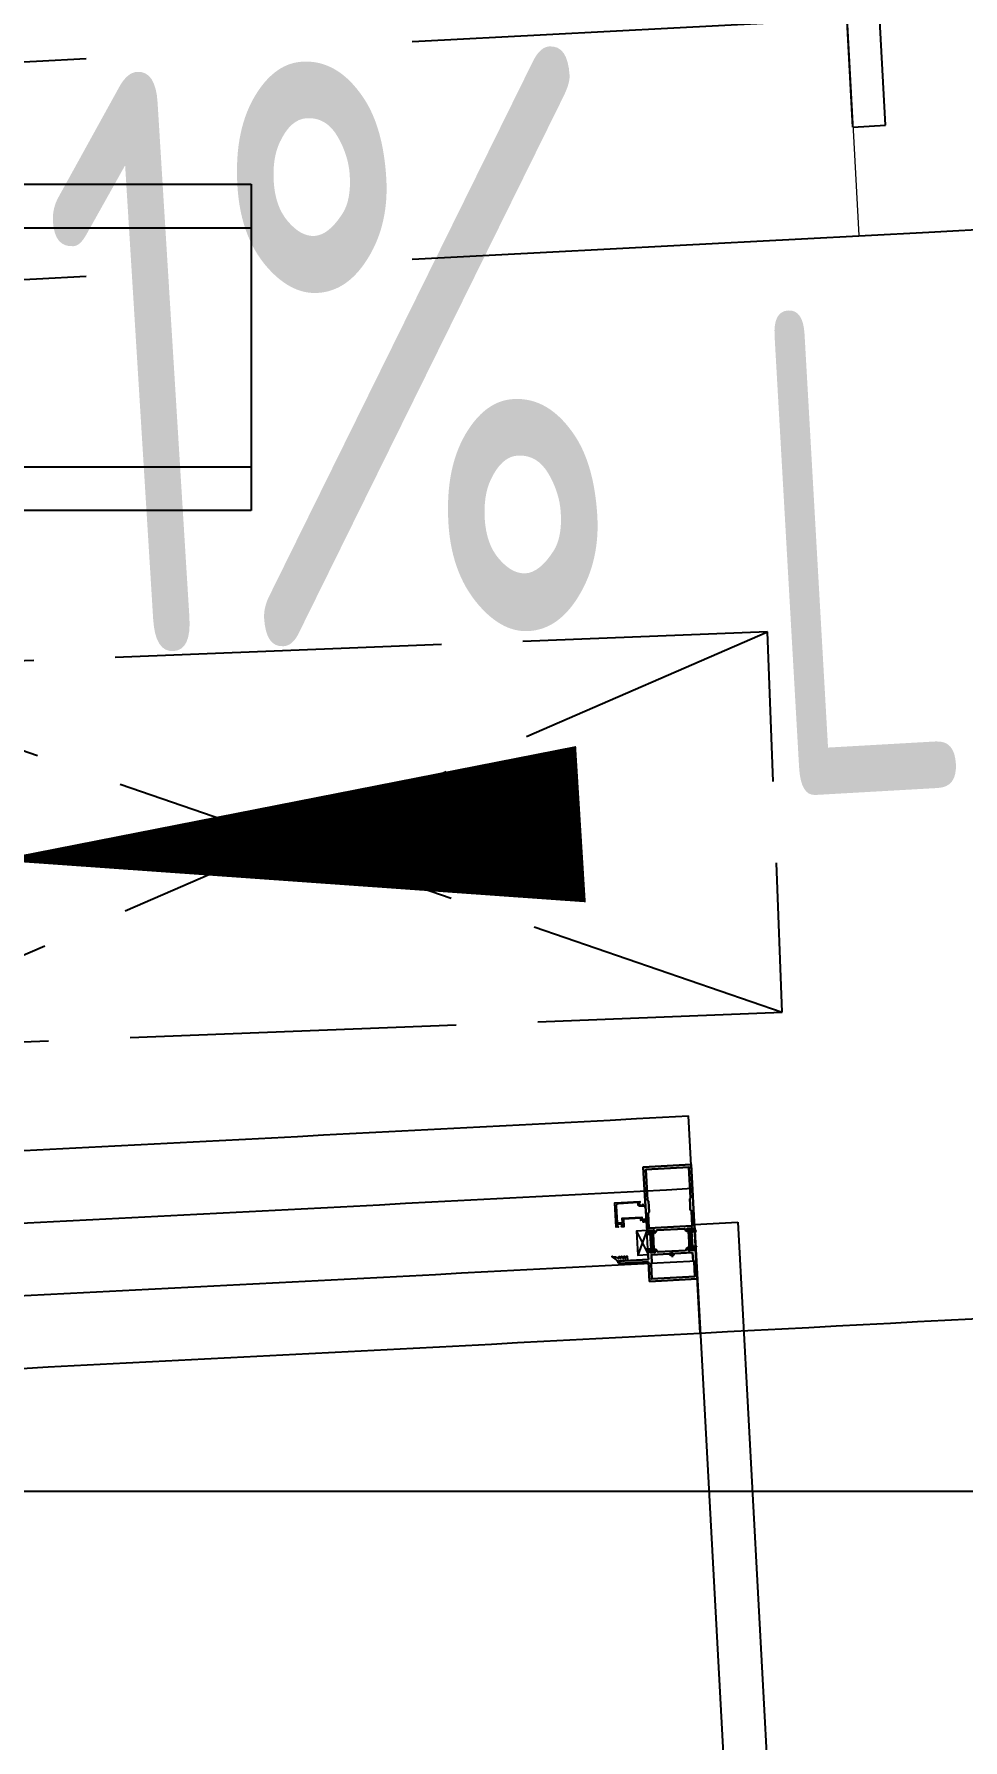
# Model space of a CAD drawing. Header units: inches. Extents: x 0 to 1813292486, y 0 to 3473589894.
# Drawn here: x 600626837 to 600627691, y 3473200989 to 3473202558 of the extents above; entities that cross this region are included whole.
import ezdxf

# ---------------------------------------------------------------- set-up
doc = ezdxf.new("R2010")
doc.units = ezdxf.units.IN
doc.header["$LTSCALE"] = 1000
doc.header["$MEASUREMENT"] = 0
doc.linetypes.add('AX-MALL-GIRD-200$0$DOTE', pattern=[2.4200000000000004, 2, -0.2, 0.02, -0.2])
doc.linetypes.add('AX-MALL-WALL-P02-QT$0$DASH', pattern=[0.35, 0.25, -0.1])
for name, color, linetype in [('A-Anno-Note', 241, 'Continuous'), ('AX-MALL-DIM-P02$0$A-Anno-Dims', 3, 'Continuous'), ('AX-MALL-DIM-P02$0$A-Anno-Note', 241, 'Continuous'), ('AX-MALL-DIM-P02$0$A-Detl-Thin', 131, 'Continuous'), ('AX-MALL-GIRD-200$0$A-Grid', 222, 'AX-MALL-GIRD-200$0$DOTE'), ('AX-MALL-P02-200$0$A-Anno-Note', 241, 'Continuous'), ('AX-MALL-WALL-P02$0$A-Anno-Note', 241, 'Continuous'), ('AX-MALL-WALL-P02-QT$0$A-Anno-Note', 241, 'Continuous'), ('AX-MALL-WALL-P02-QT$0$A-Curt', 151, 'Continuous'), ('AX-MALL-WALL-P02-QT$0$A-Detl-Patt', 8, 'Continuous'), ('AX-MALL-WALL-P02-QT$0$A-Detl-Thin', 131, 'Continuous'), ('AX-MALL-WALL-P02-QT$0$A-Fixt', 81, 'Continuous'), ('AX-MALL-WALL-P02-QT$0$A-Wind', 4, 'Continuous'), ('AX-MALL-WALL-P02-QT$0$GASKET', 2, 'Continuous'), ('AX-MALL-WALL-P02-QT$0$STSF', 2, 'Continuous'), ('AX-MALL-WORD-P02$0$A-Wind-Iden', 11, 'Continuous'), ('AX-MALL-ZTKD-P02$0$A-Anno-Note', 241, 'Continuous')]:
    doc.layers.add(name, color=color, linetype=linetype)
doc.layers.add('AX-MALL-WALL-P02-QT$0$AM_SUPPR', color=6, linetype='Continuous', lineweight=30)
doc.layers.add('AX-MALL-WALL-P02-QT$0$M-AUX-TO-ARCH', color=1, linetype='Continuous', plot=False)
doc.styles.add('AX-MALL-DIM-P02$0$_TCH_DIM', font='gbenor.shx')
doc.styles.add('AX-MALL-WORD-P02$0$_TCH_WINDOW', font='gbenor.shx', dxfattribs={"bigfont": 'gbcbig.shx'})

# ---------------------------------------------------------------- blocks, each defined once
blk = doc.blocks.new('AX-MALL-WORD-P02')
at = {"layer": 'AX-MALL-WORD-P02$0$A-Wind-Iden', "style": 'AX-MALL-WORD-P02$0$_TCH_WINDOW', "width": 0.7}
blk.add_text('LC1210', height=446.25, rotation=342.819948163751, dxfattribs=at).set_placement((600424206.6438193, 3473045683.966379))
blk = doc.blocks.new('AX-MALL-GIRD-200')
at = {"layer": 'AX-MALL-GIRD-200$0$A-Grid'}
blk.add_line((600214611.1823212, 3473123083.703041), (600572507.1864198, 3472989756.939759), dxfattribs=at)
blk = doc.blocks.new('AX-MALL-WALL-P02-QT$0$JB-AC(O)-Hide')
for p, q in [((-225, 174.9999999999709), (-450, 174.9999999999709)), ((-450, 174.9999999999709), (-450, 37.4999999999709)), ((-450, 174.9999999999709), (-225, 87.4999999999709)), ((150, 174.9999999999709), (-150, 174.9999999999709)), ((450, 174.9999999999709), (225.0000000000582, 174.9999999999709)), ((225.0000000000582, 87.5), (450, 174.9999999999709)), ((450, 37.4999999999709), (450, 174.9999999999709)), ((-150, 58.33333333331393), (0, -2.91038304567337e-11)), ((0, -2.91038304567337e-11), (150, 58.33333333331393)), ((-150, -58.33333333337214), (0, 0)), ((0, 0), (150, -58.33333333337214)), ((-450, -37.5000000000291), (-450, -175.0000000000291)), ((450, -175.0000000000291), (450, -37.5000000000291)), ((-450, -175.0000000000291), (-225, -87.5000000000291)), ((225.0000000000582, -87.50000000005821), (450, -175.0000000000291)), ((-450, -175.0000000000291), (-225, -175.0000000000291)), ((-150, -175.0000000000291), (150, -175.0000000000291)), ((225.0000000000582, -175.0000000000291), (450, -175.0000000000291))]:
    blk.add_line(p, q)
blk = doc.blocks.new('AX-MALL-WALL-P02-QT$0$tj')
at = {"layer": 'AX-MALL-WALL-P02-QT$0$A-Detl-Patt'}
h = blk.add_hatch(dxfattribs=at)
h.set_pattern_fill('STEEL', color=256, scale=100.0000000000001, angle=50.43183869082386)
h.set_pattern_definition([(75.00000000004839, (-14278.19445574284, 156289.8254051208), (-153.3407249234246, 41.08752340989569), []), (75.00000000004839, (-14317.88195610046, 156358.5661673546), (-153.3407249234246, 41.08752340989569), [])])
edge = h.paths.add_edge_path()
edge.add_arc((274302.9537697641, 370915.3693751197), 354853.2281302969, 270.9601093956941, 275.9513128638887)
edge.add_line((311095.3180618286, 17974.67259407043), (323404.2928284407, 17664.898229599))
edge.add_arc((337498.5854798314, -5423.033113246463), 27049.98445535583, 84.4296474408203, 121.40245730350341, ccw=False)
edge.add_line((340124.270958662, 21499.21483898163), (352435.6233639717, 23411.5238032341))
edge.add_line((352435.6233639717, 23411.5238032341), (352460.3320846558, 23263.57286787033))
edge.add_arc((262948.9762239404, 558936.3422532297), 543099.989586636, 279.486523026639, 288.5053300047131)
edge.add_line((435325.042740941, 43917.80823612213), (435185.9318172932, 44187.60760259628))
edge.add_arc((262948.9762341097, 558936.342259489), 542799.9895904897, 279.51816553668203, 288.50044427399206, ccw=False)
edge.add_line((352706.5441896915, 23608.95860147476), (352681.7270303965, 23756.88773488998))
edge.add_line((352681.7270303965, 23756.88773488998), (340117.7681742907, 21803.84383869171))
edge.add_arc((337510.0970116529, -5455.006554111635), 27383.29552171703, 84.53552636432372, 121.2026843873002)
edge.add_line((323323.7129554749, 17967.02113437653), (311085.7617697716, 18275.00808191299))
edge.add_arc((274273.8104503512, 371474.5356685471), 355112.6948552598, 270.96411062040687, 275.9501261722048, ccw=False)
edge.add_line((280248.9759351015, 16412.11376953125), (280248.9759185314, 16111.96136569977))
blk = doc.blocks.new('AX-MALL-WALL-P02-QT$0$1')
at = {"layer": 'AX-MALL-WALL-P02-QT$0$A-Detl-Patt', "linetype": 'AX-MALL-WALL-P02-QT$0$DASH', "extrusion": (0, 0, -1)}
for p, q in [((108521.714856267, -109072.1955194473), (108772.1514668465, -108543.5117721558)), ((108548.8268431425, -109085.0384221077), (108799.2634540796, -108556.3546748161)), ((108521.714856267, -109072.1955194473), (108548.8268431425, -109085.0384221077))]:
    blk.add_line(p, q, dxfattribs=at)
at = {"layer": 'AX-MALL-WALL-P02-QT$0$A-Detl-Patt', "linetype": 'AX-MALL-WALL-P02-QT$0$DASH', "lineweight": 13, "extrusion": (0, 0, -1)}
blk.add_lwpolyline([(-108799.1811138391, -108556.5284986496, 0.4067224467930122), (-109063.9545964003, -109329.0535812378, 0.4067224466732205), (-109829.4366202354, -109044.5588169098)], format="xyb", dxfattribs=at)
at = {"layer": 'AX-MALL-WALL-P02-QT$0$A-Detl-Patt', "linetype": 'AX-MALL-WALL-P02-QT$0$DASH', "lineweight": 13}
blk.add_lwpolyline([(108478.905179143, -109162.5688095093), (109563.3846606016, -109676.2849311829), (109649.0040137768, -109495.538351059), (108564.524532795, -108981.8222289085)], close=True, dxfattribs=at)
blk = doc.blocks.new('AX-MALL-WALL-P02-QT$0$JB-AC(i)-Li')
for p, q in [((-275, 0), (275, 0)), ((-275, 0), (275, 0)), ((-275, -300), (-275, 0)), ((275, 0), (275, -300)), ((-275, -40), (275, -40)), ((275, -260), (-275, -260)), ((275, -300), (-275, -300))]:
    blk.add_line(p, q)
blk = doc.blocks.new('AX-MALL-WALL-P02-QT$0$A$C0A607B9E')
at = {"linetype": 'Continuous'}
h = blk.add_hatch(dxfattribs=at)
h.set_pattern_fill('ANSI37', color=1)
h.set_pattern_definition([(45, (-14339043.63523581, -8955566.604721913), (-1.122532015133644, 1.122532015133644), []), (135, (-14339043.63523581, -8955566.604721913), (-1.122532015133644, -1.122532015133644), [])])
edge = h.paths.add_edge_path()
edge.add_arc((-0.9139503181124102, 1.200005680356738), 0.3000000007109677, 90.00000149136477, 158.929007380809)
edge.add_arc((-10.52524774848678, 4.903107314972528), 9.999999999843164, 296.68295386745126, 338.92900744899754, ccw=False)
edge.add_arc((-5.899999882837115, -4.299994455418107), 0.3000000008783908, 116.6829538936344, 276.6693296848372)
edge.add_arc((-6.910409859460344, 4.341132302995603), 8.999999999489495, 276.6693296640343, 314.4305404647798)
edge.add_arc((-0.3999999367800706, -2.299994305821036), 0.3000000002775039, 15.965287726026588, 134.4305406202942, ccw=False)
edge.add_line((-0.1115713827311993, -2.217477826401591), (0.3154286928474903, -3.710016246885061))
edge.add_arc((0.7000000978382417, -3.599994275853302), 0.3999999995578422, 195.9652875317322, 344.0347155208576)
edge.add_line((1.084571508690715, -3.710016226395965), (1.511571504175663, -2.217477781698108))
edge.add_arc((1.800000062481238, -2.299994244905033), 0.2999999999106872, 15.965287485570286, 164.0347154745168, ccw=False)
edge.add_line((2.088428616523743, -2.217477766796947), (2.515428692102432, -3.710016187280416))
edge.add_arc((2.900000097758064, -3.599994215050893), 0.4000000005265283, 195.9652876704863, 344.0347156596117)
edge.add_line((3.284571509808302, -3.710016164928675), (3.711571503430605, -2.217477722093463))
edge.add_arc((4.00000006173618, -2.299994185300388), 0.2999999999106869, 15.965287485570173, 164.0347154745168, ccw=False)
edge.add_line((4.288428615778685, -2.217477707192302), (4.715428693220019, -3.710016125813127))
edge.add_arc((5.100000098210771, -3.599994154781367), 0.3999999995578422, 195.9652875317322, 344.0347155208576)
edge.add_line((5.484571509063244, -3.71001610532403), (5.911571504548192, -2.217477662488818))
edge.add_arc((6.200000063120209, -2.29999412476442), 0.299999999910687, 15.96528767057572, 164.0347156595223, ccw=False)
edge.add_line((6.488428616896272, -2.217477645725012), (6.915428692474961, -3.710016066208482))
edge.add_arc((7.300000097895622, -3.599994094782827), 0.4000000000795124, 195.9652875690395, 360.0000015636518)
edge.add_line((7.700000097975135, -3.599994083866477), (7.700000008568168, -0.2999997902661562))
edge.add_arc((7.400000008754432, -0.2999997986480594), 0.2999999998137356, 1.600825587715661e-06, 90.00000160082558)
edge.add_line((7.400000000372529, 2.011656761169434e-07), (0, 0))
edge.add_line((0, 0), (-4.097819328308105e-08, 1.500005705282092))
edge.add_line((-4.097819328308105e-08, 1.500005705282092), (-0.9139503259211779, 1.500005681067705))
at = {"color": 1, "linetype": 'Continuous'}
blk.add_lwpolyline([(-0.9139503259211779, 1.500005681067705, 0.3101686492580818), (-1.193891020491719, 1.30786301009357, -0.1864497568041369), (-6.03471584059298, -4.031942946836352, 0.8389983335969544), (-5.865158159285784, -4.597964344546199, 0.1662717036753362), (-0.610013160854578, -2.085764415562153, -0.5684557283123705), (-0.1115713827311993, -2.217477826401591), (0.3154286928474903, -3.710016246885061, 0.754029116043224), (1.084571508690715, -3.710016226395965), (1.511571504175663, -2.217477781698108, -0.7540291160419995), (2.088428616523743, -2.217477766796947), (2.515428692102432, -3.710016187280416, 0.754029116043224), (3.284571509808302, -3.710016164928675), (3.711571503430605, -2.217477722093463, -0.7540291160419994), (4.288428615778685, -2.217477707192302), (4.715428693220019, -3.710016125813127, 0.754029116043224), (5.484571509063244, -3.71001610532403), (5.911571504548192, -2.217477662488818, -0.7540291160419995), (6.488428616896272, -2.217477645725012), (6.915428692474961, -3.710016066208482, 0.8695526997197187), (7.700000097975135, -3.599994083866477), (7.700000008568168, -0.2999997902661562, 0.414213562373095), (7.400000000372529, 2.011656761169434e-07), (0, 0), (-4.097819328308105e-08, 1.500005705282092)], format="xyb", close=True, dxfattribs=at)
blk = doc.blocks.new('AX-MALL-WALL-P02-QT$0$尺寸分格点')
at = {"ltscale": 10}
h = blk.add_hatch(color=1, dxfattribs=at)
h.dxf.hatch_style = 1
edge = h.paths.add_edge_path()
edge.add_line((0, -1.5), (-5.470445860503725e-37, 1.862645149230957e-09))
edge.add_line((0, 1.862645149230957e-09), (-1.5, 0))
edge.add_arc((0, 0), 1.5, 180, 270)
edge = h.paths.add_edge_path()
edge.add_line((0, 1.5), (5.470445846917725e-37, 1.862645149230957e-09))
edge.add_line((0, 1.862645149230957e-09), (1.5, 0))
edge.add_arc((0, 0), 1.5, 0, 90)
for p, q in [((-2.5, 0), (2.5, 0)), ((0, -2.5), (0, 2.5))]:
    blk.add_line(p, q)
blk.add_circle((0, 0), 1.5)
blk = doc.blocks.new('AX-MALL-WALL-P02-QT$0$定位点')
blk.add_blockref('AX-MALL-WALL-P02-QT$0$尺寸分格点', (0, 0))
blk = doc.blocks.new('AX-MALL-WALL-P02-QT$0$A$C40565891')
h = blk.add_hatch()
h.set_pattern_fill('NET', color=6, scale=0.5, angle=315)
h.set_pattern_definition([(225.0000000000001, (-8954763.885715963, -14331520.94940183), (-1.122532015133644, 1.122532015133643), []), (135.0000000000001, (-8954763.885715963, -14331520.94940183), (1.122532015133643, 1.122532015133644), [])])
edge = h.paths.add_edge_path()
edge.add_line((-2.873205080628395, -1), (-17.1267949193716, -1))
edge.add_arc((-17.12679491817267, -2.000000000321539), 1.000000000321539, 90.00000006869386, 120.0000000686844)
edge.add_line((-17.6267949193716, -1.133974596858025), (-19.29999999888241, -2.099999999627471))
edge.add_line((-19.29999999888241, -2.099999999627471), (-19.59999999962747, -2.099999999627471))
edge.add_arc((-19.60000000055891, -1.700000000186378), 0.3999999994410928, 180.0000001333858, 270.00000013341844, ccw=False)
edge.add_line((-20, -1.700000001117587), (-20, 1.699999999254942))
edge.add_arc((-19.59999999962758, 1.699999999255055), 0.4000000003724153, 89.99999999998369, 180.0000000000163, ccw=False)
edge.add_line((-19.59999999962747, 2.099999999627471), (-19.29999999888241, 2.099999999627471))
edge.add_line((-19.29999999888241, 2.099999999627471), (-17.6267949193716, 1.133974596858025))
edge.add_arc((-17.12679491817268, 2.000000000321516), 1.000000000321515, 239.9999999313152, 269.9999999313065)
edge.add_line((-17.1267949193716, 1), (-2.873205080628395, 1))
edge.add_arc((-2.873205081827319, 2.000000000321497), 1.000000000321497, 270.0000000686933, 300.0000000686851)
edge.add_line((-2.373205080628395, 1.133974596858025), (-0.6999999992549419, 2.099999999627471))
edge.add_line((-0.6999999992549419, 2.099999999627471), (-0.400000000372529, 2.099999999627471))
edge.add_arc((-0.4000000003724153, 1.699999999255056), 0.4000000003724153, -1.63140612130519e-11, 90.00000000001631, ccw=False)
edge.add_line((0, 1.699999999254942), (0, -1.700000001117587))
edge.add_arc((-0.3999999994410927, -1.700000000186378), 0.3999999994410927, 269.99999986658156, 359.99999986661413, ccw=False)
edge.add_line((-0.400000000372529, -2.099999999627471), (-0.6999999992549419, -2.099999999627471))
edge.add_line((-0.6999999992549419, -2.099999999627471), (-2.373205080628395, -1.133974596858025))
edge.add_arc((-2.873205081827309, -2.00000000032146), 1.00000000032146, 59.99999993131432, 89.9999999313073)
at = {"layer": 'AX-MALL-WALL-P02-QT$0$STSF', "lineweight": 40}
blk.add_lwpolyline([(-2.873205080628395, -1), (-17.1267949193716, -1, 0.1316524975873539), (-17.6267949193716, -1.133974596858025), (-19.29999999888241, -2.099999999627471), (-19.59999999962747, -2.099999999627471, -0.4142135623732616), (-20, -1.700000001117587), (-20, 1.699999999254942, -0.4142135623732612), (-19.59999999962747, 2.099999999627471), (-19.29999999888241, 2.099999999627471), (-17.6267949193716, 1.133974596858025, 0.1316524975873571), (-17.1267949193716, 1), (-2.873205080628395, 1, 0.1316524975873597), (-2.373205080628395, 1.133974596858025), (-0.6999999992549419, 2.099999999627471), (-0.400000000372529, 2.099999999627471, -0.4142135623732616), (0, 1.699999999254942), (0, -1.700000001117587, -0.4142135623732616), (-0.400000000372529, -2.099999999627471), (-0.6999999992549419, -2.099999999627471), (-2.373205080628395, -1.133974596858025, 0.1316524975873647)], format="xyb", close=True, dxfattribs=at)
blk = doc.blocks.new('AX-MALL-WALL-P02-QT$0$A$C5DA96DE0')
at = {"layer": 'AX-MALL-WALL-P02-QT$0$AM_SUPPR', "color": 3}
for points in [[(-22.00068093277514, 105.1999999992549), (-22.00001176260412, 46.60000000149012, -0.414213562373095), (-21.70001176185906, 46.29999999888241), (-21.7000117637217, 45.30000000074506, -0.4142135651008757), (-21.90001176483929, 45.09999999962747), (-22.11765938811004, 45.09999999962747, 0.3152987896086648), (-22.30559791438282, 44.96840402856469), (-22.88795028813183, 43.36840402893722, 0.5486187836891172), (-22.68258061446249, 43.10076105967164), (-19.96206398494542, 43.32127769291401, 0.1763269799607178), (-19.83807377703488, 43.37909527309239), (-19.45859040878713, 43.75857864320278, 0.5773502703764628), (-19.54824795387685, 44.09318516403437), (-19.70076583139598, 44.13405220396817, -0.3107450373417215), (-19.86631920561194, 44.32805990986526), (-20.20001176558435, 46.220524456352), (-20.20001176558435, 46.30000000074506, -0.664494698151357), (-19.35008465312421, 46.6571428515017, 0.1962615707062706), (-19.21011380665004, 46.59999999962747), (-15.80001176707447, 46.59999999962747, -0.414213562373095), (-15.50001176446676, 46.30000000074506), (-15.50001176446676, 45.99448045343161), (-16.4794679954648, 44.32503772899508, 0.5796797259406589), (-16.35058767162263, 44.09999999776483), (-15.09727879799902, 44.09999999776483, 0.266079426403572), (-14.23476512730122, 44.59396623261273), (-13.34764037840068, 46.10603376291692, -0.2660794268336467), (-12.48512670956552, 46.59999999776483), (-12.48512670956552, 46.59999999776483), (12.48510318435729, 46.59999999962747, -0.2660794268336467), (13.3476168513298, 46.10603376291692), (14.23474160209298, 44.59396623261273, 0.266079426403572), (15.09725527279079, 44.09999999962747), (16.35056414455175, 44.09999999962747, 0.5796797259406589), (16.47944446653128, 44.32503772713244), (15.49998823925853, 45.99448045343161), (15.49998823553324, 46.29999999888241, -0.414213562373095), (15.7999882362783, 46.59999999962747), (19.21009027957916, 46.59999999962747, 0.1962615707062706), (19.35006112605333, 46.6571428515017, -0.664494698151357), (20.19998823665082, 46.29999999888241), (20.19998823665082, 46.220524456352), (19.86629567667842, 44.32805990800261, -0.3107450373417215), (19.70074230805039, 44.13405220396817), (19.54822442866862, 44.09318516217172, 0.5773502703764628), (19.45856687985361, 43.75857864320278), (19.83805025182664, 43.37909527309239, 0.1763269799607178), (19.96204045787454, 43.32127769291401), (22.68255708739161, 43.10076105967164, 0.5486187836891172), (22.88792676106095, 43.36840402893722), (22.30557438544929, 44.96840402670205, 0.3152987896086648), (22.11763586290181, 45.10000000149012), (21.89998823590577, 45.09999999962747, -0.4142135651008757), (21.69998823665082, 45.29999999888241), (21.69998823478818, 46.29999999888241, -0.414213562373095), (21.99998823739588, 46.59999999962747), (22.00029997527599, 73.89985392801464)], [(-12.48512671142817, 26.59999999962747), (-12.48512671142817, 26.59999999962747, -0.266079426695036), (-13.34764038026333, 27.09396623820066), (-14.23476512916386, 28.60603376477957, 0.2660794267352428), (-15.09727879799902, 29.10000000149012), (-16.35058767162263, 29.09999999962747, 0.5796797243171364), (-16.4794679954648, 28.87496227398515), (-15.50001176446676, 27.20551954396069), (-15.50001176819205, 26.90000000223517, -0.414213562429924), (-15.80001176521182, 26.59999999776483), (-19.21011380665004, 26.59999999962747, 0.196261570738114), (-19.35008465498686, 26.54285714589059, -0.6644947009864839), (-20.20001176558435, 26.90000000223517), (-20.20001176558435, 26.97947554662824), (-19.86631920747459, 28.87194008752704, -0.3107450376907102), (-19.70076583139598, 29.06594779156148), (-19.5482479557395, 29.10681483522058, 0.5773502691095918), (-19.45859040878713, 29.44142135605216), (-19.83807377517223, 29.82090472429991, 0.1763269806166101), (-19.96206398680806, 29.87872230820358), (-22.68258061632514, 30.0992389395833, 0.5486187865199976), (-22.88795028440654, 29.83159597031772), (-22.30559791252017, 28.23159597069025, 0.3152987889515711), (-22.1176593862474, 28.09999999962747), (-21.90001176297665, 28.09999999776483, -0.4142135620321224), (-21.70001176558435, 27.89999999850988), (-21.70001176558435, 26.90000000037253, -0.414213562429924), (-22.00001176446676, 26.59999999962747), (-22.00026272423565, -1.862645149230957e-09), (22.00026272051036, 0), (22.00006804615259, 18.00577012822032)], [(22.00005050562322, 19.99999999813735), (21.99998823739588, 26.59999999962747, -0.414213562429924), (21.69998823665082, 26.90000000037253), (21.69998823478818, 27.89999999850988, -0.4142135620321224), (21.89998823776841, 28.09999999962747), (22.11763586103916, 28.09999999776483, 0.3152987889515711), (22.30557438544929, 28.23159596882761), (22.88792676106095, 29.83159597218037, 0.5486187865199976), (22.68255708925426, 30.0992389395833), (19.96204045601189, 29.87872230820358, 0.1763269806166101), (19.83805024810135, 29.82090472429991), (19.45856687985361, 29.44142135605216, 0.5773502691095918), (19.54822443053126, 29.10681483708322), (19.70074230805039, 29.06594779156148, -0.3107450376907102), (19.86629567667842, 28.87194008752704), (20.19998823851347, 26.97947554290295), (20.19998824037611, 26.89999999850988, -0.6644947009864839), (19.35006112605333, 26.54285714402795, 0.196261570738114), (19.21009027957916, 26.59999999776483), (15.79998823441565, 26.59999999776483, -0.414213562429924), (15.49998823925853, 26.89999999850988), (15.49998823925853, 27.20551954582334), (16.47944446466863, 28.87496227398515, 0.5796797243171364), (16.3505641464144, 29.09999999962747), (15.09725527092814, 29.09999999776483, 0.2660794267352428), (14.23474160209298, 28.60603376477957), (13.3476168513298, 27.09396623820066, -0.266079426695036), (12.48510318249464, 26.59999999962747), (-12.48512671142817, 26.59999999962747)]]:
    blk.add_lwpolyline(points, format="xyb", dxfattribs=at)
for points in [[(22.00029996782541, 73.89983759261668), (22.00005446560681, 73.89983759261668), (21.99998823553324, 105.1999999992549), (-22.00068093277514, 105.1999999992549)], [(-19.80001176521182, 103), (-19.80001176521182, 103), (-19.80001176334918, 74.70021012239158), (-19.00001176446676, 73.70021012239158), (-19.00001176446676, 68.70021012239158), (-19.00001176446676, 63.70021012239158), (-20.00001176446676, 62.70021012611687), (-20.00001176446676, 48.79999999888241), (19.99998823553324, 48.79999999701977), (19.99998823739588, 62.70021012425423), (18.99998823739588, 63.70021012425423), (18.99998823739588, 68.70021012239158), (18.99998823553324, 73.70021012425423), (19.79998823814094, 74.70021012052894), (19.79998823814094, 103), (-19.80001176521182, 103)], [(-19.00003717839718, 24.40000000223517), (-19.00003717839718, 16.60000000149012), (-19.8001159671694, 15.59989579208195), (-19.80026083253324, 2.199999997392297), (-19.80001176521182, 2.199999999254942), (19.80023730732501, 2.199999997392297), (19.80009244196117, 15.5998957939446), (19.0000136513263, 16.60000000149012), (19.0000136513263, 24.40000000223517), (-19.00003717839718, 24.40000000223517)], [(21.99999776296318, 20.00577012635767), (43.9999977555126, 20.00634960085154), (43.99998722039163, 20.40634960122406), (44.99999512173235, 20.10637594014406), (44.99998722039163, 20.40637594088912), (45.99999512173235, 20.10640227980912), (45.99998722039163, 20.40640228055418), (46.99999512173235, 20.10642861947417), (46.99998722039163, 20.40642862021923), (47.99999511986971, 20.10645495913923), (47.99998721852899, 20.40645495988429), (48.99998721852899, 20.40648129954934), (49.00005043298006, 18.00648130103946), (22.00006804615259, 18.00577012822032)]]:
    blk.add_lwpolyline(points, dxfattribs=at)
at = {"color": 6, "ltscale": 10, "xscale": -0.9999999999999999, "rotation": 90}
blk.add_blockref('AX-MALL-WALL-P02-QT$0$A$C40565891', (-17.70395603775978, 26.59999999776483), dxfattribs=at)
at = {"color": 6, "ltscale": 10, "rotation": 270}
blk.add_blockref('AX-MALL-WALL-P02-QT$0$A$C40565891', (17.7039325106889, 26.59999999962747), dxfattribs=at)
blk = doc.blocks.new('AX-MALL-WALL-P02-QT$0$A$C3D8E1D5A')
at = {"color": 3, "ltscale": 10}
blk.add_lwpolyline([(-25.00024726614356, -18.80000000074506), (-25.00024726614356, -17.5), (-23.00024726614356, -17.5), (-23.00024726614356, -15.49870925210416), (-6.999231616035104, -15.49870925210416), (-6.999231616035104, -22.4997000452131), (-5.299231618642807, -22.49987648613751, 0.4142135623695433), (-4.999231617897749, -22.19987648539245), (-4.999231617897749, -21.80005405470729, 0.4140000559725384), (-5.299012914299965, -21.50005413405597), (-5.699499286711216, -21.49969883821905, -0.483847094079415), (-5.991148311644793, -21.13052784092724), (-5.699231617152691, -19.89966636151075), (-1.299031617119908, -19.89966636151075), (-1.005294770002365, -21.1397417280823, -0.4741802569087657), (-1.298974558711052, -21.49969902634621), (-1.699460931122303, -21.50005413405597, 0.4140000559734259), (-1.999242229387164, -21.80005405470729), (-1.999242229387164, -22.19987648539245, 0.4142135624494586), (-1.699242228642106, -22.49987648613751), (0.0007206704467535019, -22.49987648613751), (0, 0), (-22.90028521977365, 0), (-22.90028521977365, -1), (-22.40028521977365, -1), (-22.40028521977365, -3, -0.414213562373095), (-22.90028521977365, -3.5), (-25.00028521940112, -3.5), (-25.46520863845944, -2.913615984842181, 0.4988684829111732), (-25.94440526142716, -2.92562854103744), (-27.44440526142716, -5.025628542527556, 0.8192868568614478), (-27.04232501238585, -5.455046217888594), (-25.50028521940112, -4.5), (-22.90028521977365, -4.5, 0.414213562373095), (-21.40028521977365, -3), (-21.40028521977365, -1), (-3.19995454326272, -1, -0.4142094303452601), (-0.9999545440077782, -3.199968963861465), (-0.9996059481054544, -18.5), (-5.999231616035104, -18.5), (-5.999231616035104, -14.5), (-24.00024726614356, -14.5), (-24.00024726614356, -16.5), (-25.00024726614356, -16.5), (-27.20351210050285, -16.5, 0.6582415972160955), (-27.56668968312442, -17.34365977905691), (-25.86342484690249, -19.14365977980196, 0.6827143578984822), (-25.00028521940112, -18.79383949562907)], format="xyb", dxfattribs=at)
blk = doc.blocks.new('AX-MALL-WALL-P02-QT$0$A$C3EB17898')
at = {"color": 6}
for p, q in [((22.00011673569679, 23.00000000001455), (31.33093450777233, 1)), ((31.33093450404704, 22.99999999998545), (22.00011673942208, 0.9999999999854481))]:
    blk.add_line(p, q, dxfattribs=at)
blk.add_lwpolyline([(22.00011673569679, 23.00000000001455), (31.33093450404704, 22.99999999998545), (31.33093450777233, 1), (22.00011673942208, 0.9999999999854481)], close=True, dxfattribs=at)
at = {"color": 6, "ltscale": 10}
for name, p in [('AX-MALL-WALL-P02-QT$0$A$C5DA96DE0', (0, -23.70584608986974)), ('AX-MALL-WALL-P02-QT$0$A$C3D8E1D5A', (49.90040195731854, 50.19399150274694))]:
    blk.add_blockref(name, p, dxfattribs=at)
at = {"color": 6, "ltscale": 10, "rotation": 180}
blk.add_blockref('AX-MALL-WALL-P02-QT$0$A$C0A607B9E', (48.99995207971369, -3.305792821571231), dxfattribs=at)
at = {"layer": 'AX-MALL-WALL-P02-QT$0$GASKET', "extrusion": (0, 0, -1), "zscale": -1, "rotation": 270}
blk.add_blockref('AX-MALL-WALL-P02-QT$0$定位点', (1.455191522836685e-11, 0), dxfattribs=at)
blk = doc.blocks.new('AX-MALL-WALL-P02-QT$0$mqst2')
at = {"color": 6, "ltscale": 10, "xscale": -1, "rotation": 3.109876680818064}
blk.add_blockref('AX-MALL-WALL-P02-QT$0$A$C3EB17898', (413833.4055169821, -45838.23160171509), dxfattribs=at)
blk = doc.blocks.new('AX-MALL-WALL-P02-QT$0$$DorLib2D$00000002')
for p, q in [((-0.5, -5.684341886080802e-17), (-0.5000000000000007, 0.4875)), ((-0.4750000000000007, 0.4875), (-0.5000000000000007, 0.4875)), ((-0.475, -2.842170943040401e-17), (-0.4750000000000007, 0.4875)), ((0.475, -2.842170943040401e-17), (0.4750000000000007, 0.4875)), ((0.4750000000000007, 0.4875), (0.5000000000000007, 0.4875)), ((0.5, -5.684341886080802e-17), (0.5000000000000007, 0.4875)), ((-0.5, -5.684341886080802e-17), (-0.475, -2.842170943040401e-17)), ((0.5, -5.684341886080802e-17), (0.475, -2.842170943040401e-17))]:
    blk.add_line(p, q)
at = {"lineweight": 13}
for centre, start, end in [((-0.4875, -4.263256414560601e-17), 0, 88.53071641864632), ((0.4875, -4.263256414560601e-17), 91.4692835813537, 180)]:
    blk.add_arc(centre, 0.4875, start, end, dxfattribs=at)
blk = doc.blocks.new('AX-MALL-WALL-P02-QT')
at = {"layer": 'AX-MALL-WALL-P02-QT$0$A-Curt'}
blk.add_line((600423974.8972635, 3473045244.746956), (600424034.4926475, 3473045435.661801), dxfattribs=at)
for centre, radius, start, end in [((600585645.7387516, 3473560475.31532), 539799.9995962133, 252.4974608027186, 252.5789728790732), ((600585645.7387254, 3473560475.31537), 539866.6663026774, 252.4974608069451, 252.578983369135), ((600585645.7387704, 3473560475.315351), 539933.3329656363, 252.4974608018129, 252.5789938472192), ((600585645.738778, 3473560475.31534), 539999.9996237096, 252.4974608006738, 252.5790043267329)]:
    blk.add_arc(centre, radius, start, end, dxfattribs=at)
at = {"layer": 'AX-MALL-WALL-P02-QT$0$A-Detl-Thin', "linetype": 'AX-MALL-WALL-P02-QT$0$DASH', "ltscale": 3}
for points in [[(600423139.9398104, 3473046765.947399, 0.001742518388578436), (600426724.3999522, 3473045645.772848, 0.001742518388578436)], [(600423070.0330962, 3473046578.293231, 0.001741869923194352), (600426654.4670249, 3473045458.04838, 0.001741869923194352)]]:
    blk.add_lwpolyline(points, format="xyb", dxfattribs=at)
at = {"layer": 'AX-MALL-WALL-P02-QT$0$A-Wind'}
blk.add_arc((600585645.7387055, 3473560475.315358), 539999.9996189603, 252.579004334646, 252.7487696695239, dxfattribs=at)
at = {"layer": 'AX-MALL-WALL-P02-QT$0$A-Anno-Note', "rotation": 339.5681613092181}
blk.add_blockref('AX-MALL-WALL-P02-QT$0$mqst2', (600052179.2710491, 3473232742.396311), dxfattribs=at)
at = {"layer": 'AX-MALL-WALL-P02-QT$0$A-Detl-Thin', "rotation": 339.5681613091762}
blk.add_blockref('AX-MALL-WALL-P02-QT$0$tj', (600144118.6961328, 3473128496.287411), dxfattribs=at)
at = {"layer": 'AX-MALL-WALL-P02-QT$0$A-Fixt'}
for name, p, rotation in [('AX-MALL-WALL-P02-QT$0$JB-AC(i)-Li', (600423699.0214181, 3473046474.916297), 339.5681613375581), ('AX-MALL-WALL-P02-QT$0$JB-AC(O)-Hide', (600423775.7277277, 3473045801.713649), 341.7950899370094)]:
    blk.add_blockref(name, p, dxfattribs=dict(at, rotation=rotation))
at = {"layer": 'AX-MALL-WALL-P02-QT$0$A-Wind'}
blk.add_blockref('AX-MALL-GIRD-200', (0, 0), dxfattribs=at)
at = {"layer": 'AX-MALL-WALL-P02-QT$0$A-Wind', "xscale": 1600, "yscale": -1600, "zscale": 200, "rotation": 342.6638870046501}
blk.add_blockref('AX-MALL-WALL-P02-QT$0$$DorLib2D$00000002', (600424768.3534974, 3473045101.823105), dxfattribs=at)
at = {"layer": 'AX-MALL-WALL-P02-QT$0$M-AUX-TO-ARCH', "rotation": 7.99159735618413}
blk.add_blockref('AX-MALL-WALL-P02-QT$0$1', (600301861.6984891, 3473139160.54545), dxfattribs=at)
blk = doc.blocks.new('AX-MALL-WALL-P02')
at = {"layer": 'AX-MALL-WALL-P02$0$A-Anno-Note'}
blk.add_blockref('AX-MALL-WORD-P02', (0, 0), dxfattribs=at)
blk.add_blockref('AX-MALL-WALL-P02-QT', (0, 0), dxfattribs=at)
blk = doc.blocks.new('AX-MALL-ZTKD-P02')
at = {"layer": 'AX-MALL-ZTKD-P02$0$A-Anno-Note'}
blk.add_blockref('AX-MALL-GIRD-200', (0, 0), dxfattribs=at)
blk = doc.blocks.new('AX-MALL-DIM-P02')
at = {"layer": 'AX-MALL-DIM-P02$0$A-Anno-Dims'}
blk.add_lwpolyline([(600424249.3071806, 3473045656.675576, 0, 0, 0), (600423518.7851053, 3473045878.573375, 0, 144, 0), (600424035.474626, 3473045721.627717, 0, 0, 0)], format="xyseb", dxfattribs=at)
at = {"layer": 'AX-MALL-DIM-P02$0$A-Detl-Thin'}
blk.add_blockref('AX-MALL-ZTKD-P02', (-2.384185791015625e-06, 9.5367431640625e-07), dxfattribs=at)
at = {"layer": 'AX-MALL-DIM-P02$0$A-Anno-Note', "style": 'AX-MALL-DIM-P02$0$_TCH_DIM', "width": 0.7}
blk.add_text('1%', height=535.5, rotation=343.1037178971492, dxfattribs=at).set_placement((600423646.0628716, 3473046028.221286))
blk = doc.blocks.new('AX-MALL-P02-200')
at = {"layer": 'AX-MALL-P02-200$0$A-Anno-Note'}
blk.add_blockref('AX-MALL-WALL-P02', (0, 0), dxfattribs=at)
blk.add_blockref('AX-MALL-DIM-P02', (0, 0), dxfattribs=at)

msp = doc.modelspace()

# ---------------------------------------------------------------- block references
at = {"layer": 'A-Anno-Note', "rotation": 20.43183869077545}
msp.add_blockref('AX-MALL-P02-200', (1250392458.527329, 9048125.682563305), dxfattribs=at)

doc.saveas('drawing.dxf')
